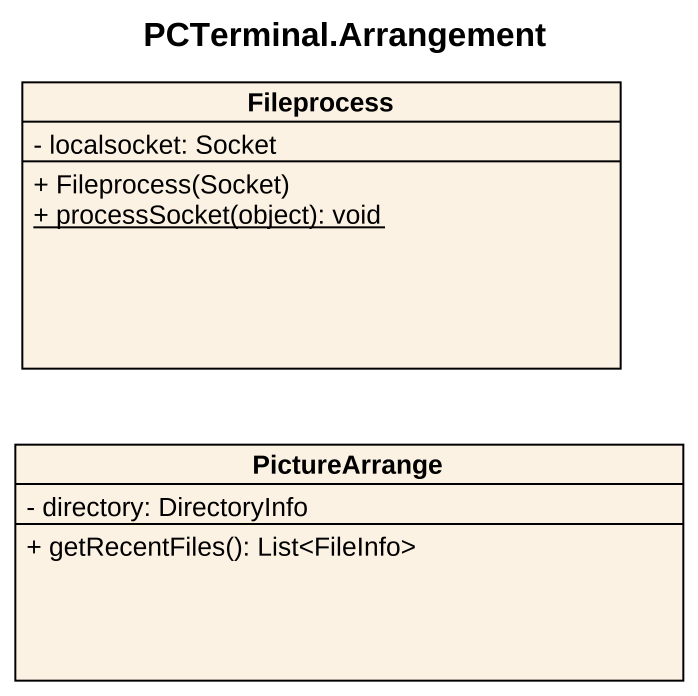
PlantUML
@startuml
title PCTerminal.Arrangement
hide circle
hide empty members
skinparam classAttributeIconSize 0
class Fileprocess {
  - localsocket: Socket
  + Fileprocess(Socket)
  {static} + processSocket(object): void
}
class PictureArrange {
  - directory: DirectoryInfo
  + getRecentFiles(): List<FileInfo>
}
@enduml
